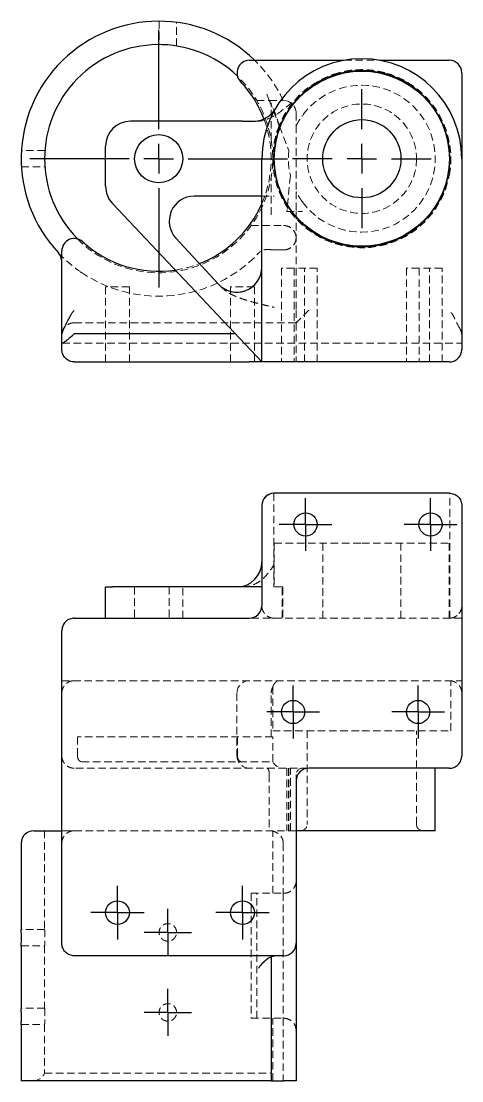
# Model space of a CAD drawing. Header units: millimetres. Extents: x 46 to 252, y 8 to 187.
# Drawn here: x 45.7 to 120.3, y 7.6 to 186.8 of the extents above; entities that cross this region are included whole.
import ezdxf

# ---------------------------------------------------------------- set-up
doc = ezdxf.new("R2010")
doc.units = ezdxf.units.MM
doc.linetypes.add('HIDDEN', pattern=[1.905, 1.27, -0.635])
doc.layers.add('10', color=7, linetype='Continuous')

# ---------------------------------------------------------------- blocks, each defined once
blk = doc.blocks.new('SW_CENTERMARKSYMBOL_0')
at = {"layer": '10', "color": 0}
for p, q in [((0, 2.5), (0, 3.98)), ((0, 0), (0, 2.5)), ((-2.5, 0), (-3.98, 0)), ((0, 0), (-2.5, 0)), ((0, 0), (0, -2.5)), ((0, 0), (2.5, 0)), ((2.5, 0), (3.98, 0)), ((0, -2.5), (0, -3.98))]:
    blk.add_line(p, q, dxfattribs=at)
blk = doc.blocks.new('SW_CENTERMARKSYMBOL_1')
at = {"layer": '10', "color": 0}
for p, q in [((0, 2.5), (0, 3.98)), ((0, 0), (0, 2.5)), ((-2.5, 0), (-3.98, 0)), ((0, 0), (-2.5, 0)), ((0, 0), (0, -2.5)), ((0, 0), (2.5, 0)), ((2.5, 0), (3.98, 0)), ((0, -2.5), (0, -3.98))]:
    blk.add_line(p, q, dxfattribs=at)
blk = doc.blocks.new('SW_CENTERMARKSYMBOL_2')
at = {"layer": '10', "color": 0}
for p, q in [((0, 2.5), (0, 4.46)), ((0, 0), (0, 2.5)), ((-2.5, 0), (-4.46, 0)), ((0, 0), (-2.5, 0)), ((0, 0), (0, -2.5)), ((0, 0), (2.5, 0)), ((2.5, 0), (4.46, 0)), ((0, -2.5), (0, -4.46))]:
    blk.add_line(p, q, dxfattribs=at)
blk = doc.blocks.new('SW_CENTERMARKSYMBOL_3')
at = {"layer": '10', "color": 0}
for p, q in [((0, 2.5), (0, 4.46)), ((0, 0), (0, 2.5)), ((-2.5, 0), (-4.46, 0)), ((0, 0), (-2.5, 0)), ((0, 0), (0, -2.5)), ((0, 0), (2.5, 0)), ((2.5, 0), (4.46, 0)), ((0, -2.5), (0, -4.46))]:
    blk.add_line(p, q, dxfattribs=at)
blk = doc.blocks.new('SW_CENTERMARKSYMBOL_4')
at = {"layer": '10', "color": 0}
for p, q in [((0, 2.5), (0, 4.46)), ((0, 0), (0, 2.5)), ((-2.5, 0), (-4.46, 0)), ((0, 0), (-2.5, 0)), ((0, 0), (0, -2.5)), ((0, 0), (2.5, 0)), ((2.5, 0), (4.46, 0)), ((0, -2.5), (0, -4.46))]:
    blk.add_line(p, q, dxfattribs=at)
blk = doc.blocks.new('SW_CENTERMARKSYMBOL_5')
at = {"layer": '10', "color": 0}
for p, q in [((0, 2.5), (0, 4.46)), ((0, 0), (0, 2.5)), ((-2.5, 0), (-4.46, 0)), ((0, 0), (-2.5, 0)), ((0, 0), (0, -2.5)), ((0, 0), (2.5, 0)), ((2.5, 0), (4.46, 0)), ((0, -2.5), (0, -4.46))]:
    blk.add_line(p, q, dxfattribs=at)
blk = doc.blocks.new('SW_CENTERMARKSYMBOL_6')
at = {"layer": '10', "color": 0}
for p, q in [((0, 2.5), (0, 4.51)), ((0, 0), (0, 2.5)), ((-2.5, 0), (-4.51, 0)), ((0, 0), (-2.5, 0)), ((0, 0), (0, -2.5)), ((0, 0), (2.5, 0)), ((2.5, 0), (4.51, 0)), ((0, -2.5), (0, -4.51))]:
    blk.add_line(p, q, dxfattribs=at)
blk = doc.blocks.new('SW_CENTERMARKSYMBOL_7')
at = {"layer": '10', "color": 0}
for p, q in [((0, 2.5), (0, 4.51)), ((0, 0), (0, 2.5)), ((-2.5, 0), (-4.51, 0)), ((0, 0), (-2.5, 0)), ((0, 0), (0, -2.5)), ((0, 0), (2.5, 0)), ((2.5, 0), (4.51, 0)), ((0, -2.5), (0, -4.51))]:
    blk.add_line(p, q, dxfattribs=at)
blk = doc.blocks.new('SW_CENTERMARKSYMBOL_8')
at = {"layer": '10', "color": 0}
for p, q in [((0, 5), (0, 11.75)), ((0, 0), (0, 2.5)), ((-5, 0), (-11.75, 0)), ((0, 0), (-2.5, 0)), ((0, 0), (0, -2.5)), ((0, 0), (2.5, 0)), ((5, 0), (11.75, 0)), ((0, -5), (0, -11.75))]:
    blk.add_line(p, q, dxfattribs=at)
blk = doc.blocks.new('SW_CENTERMARKSYMBOL_9')
at = {"layer": '10', "color": 0}
for p, q in [((0, 5), (0, 21.79)), ((0, 0), (0, 2.5)), ((-5, 0), (-21.79, 0)), ((0, 0), (-2.5, 0)), ((0, 0), (0, -2.5)), ((0, 0), (2.5, 0)), ((5, 0), (21.79, 0)), ((0, -5), (0, -21.79))]:
    blk.add_line(p, q, dxfattribs=at)

msp = doc.modelspace()

# ---------------------------------------------------------------- linework, layer by layer
at = {"color": 7, "linetype": 'Continuous', "lineweight": 25}
for p, q in [((69.06, 186.8), (69.06, 186.8)), ((84.35, 180.2), (100.37, 180.2)), ((106.32, 180.2), (118.14, 180.2)), ((120.26, 178.08), (120.26, 163.55)), ((83.18, 169.89), (64.24, 169.89)), ((89.98, 169.89), (89.86, 169.89)), ((45.78, 164.92), (45.74, 164.92)), ((60.01, 158.89), (60.01, 165.66)), ((45.74, 162.18), (45.78, 162.18)), ((86.43, 129.2), (86.43, 161.78)), ((120.26, 161.78), (120.26, 131.31)), ((86.43, 129.2), (61.16, 155.99)), ((82.21, 157.21), (75, 157.21)), ((86.43, 157.21), (82.21, 157.21)), ((89.98, 157.21), (89.86, 157.21)), ((71.91, 150.1), (79.11, 142.35)), ((52.61, 133.69), (52.61, 147.95)), ((52.61, 132.37), (52.61, 133.69)), ((81.95, 133.95), (54.72, 133.95)), ((52.61, 131.31), (52.61, 132.37)), ((52.61, 132.37), (52.68, 132.37)), ((54.72, 129.2), (84.32, 129.2)), ((86.43, 129.2), (84.32, 129.2)), ((88.55, 129.2), (86.43, 129.2)), ((118.14, 129.2), (88.55, 129.2)), ((118.14, 107), (88.55, 107)), ((86.43, 104.89), (86.43, 91.14)), ((120.26, 104.89), (120.26, 62.6)), ((60.01, 85.86), (60.01, 91.14)), ((60.01, 91.14), (61.16, 91.14)), ((86.43, 91.14), (61.16, 91.14)), ((86.43, 91.14), (86.43, 87.97)), ((54.72, 85.86), (84.32, 85.86)), ((52.61, 30.89), (52.61, 83.75)), ((118.14, 60.49), (94.36, 60.49)), ((115.77, 49.92), (115.77, 60.49)), ((92.25, 58.38), (92.25, 30.89)), ((47.85, 49.92), (52.61, 49.92)), ((115.77, 49.92), (92.25, 49.92)), ((45.74, 47.81), (45.74, 33.2)), ((45.74, 30.49), (45.74, 19.88)), ((92.25, 30.84), (92.25, 16.15)), ((90.13, 28.78), (54.72, 28.78)), ((88.02, 28.59), (88.02, 7.64)), ((45.74, 17.17), (45.74, 7.64)), ((92.25, 16.1), (92.25, 7.64)), ((85.88, 7.64), (45.74, 7.64)), ((88.02, 7.64), (85.88, 7.64)), ((88.02, 7.64), (90.13, 7.64)), ((92.25, 7.64), (90.13, 7.64))]:
    msp.add_line(p, q, dxfattribs=at)
at = {"color": 7, "linetype": 'HIDDEN', "lineweight": 18}
for p, q in [((69.06, 186.8), (69.06, 182.84)), ((72.02, 182.6), (72.02, 186.61)), ((100.37, 180.2), (106.32, 180.2)), ((87.29, 174.45), (87.7, 173.4)), ((85.58, 173.4), (87.7, 173.4)), ((87.7, 173.4), (90.13, 173.4)), ((87.7, 173.4), (89.41, 169.04)), ((92.25, 171.28), (92.25, 169.12)), ((89.41, 169.04), (91.01, 164.96)), ((92.25, 169.12), (92.25, 157.97)), ((49.75, 164.92), (45.78, 164.92)), ((45.78, 162.18), (49.75, 162.18)), ((91.27, 160.65), (90.66, 154.6)), ((92.25, 157.97), (92.25, 154.6)), ((86.43, 157.21), (88.55, 157.21)), ((90.66, 154.6), (93.3, 154.6)), ((92.25, 154.6), (92.25, 137.92)), ((84.63, 152.26), (90.13, 152.26)), ((90.13, 148.13), (89.14, 148.13)), ((91.88, 145.05), (89.76, 145.05)), ((89.76, 145.05), (89.76, 129.2)), ((95.79, 145.05), (91.88, 145.05)), ((91.88, 145.05), (91.88, 129.2)), ((93.67, 129.2), (93.67, 145.05)), ((95.79, 129.2), (95.79, 145.05)), ((113.02, 145.05), (110.9, 145.05)), ((110.9, 145.05), (110.9, 129.2)), ((116.93, 145.05), (113.02, 145.05)), ((113.02, 145.05), (113.02, 129.2)), ((114.82, 129.2), (114.82, 145.05)), ((116.93, 129.2), (116.93, 145.05)), ((64.03, 141.88), (60.01, 141.88)), ((60.01, 141.88), (60.01, 129.2)), ((64.03, 129.2), (64.03, 141.88)), ((85.17, 141.88), (81.15, 141.88)), ((81.15, 141.88), (81.15, 129.2)), ((85.17, 129.2), (85.17, 141.88)), ((92.25, 137.92), (92.25, 135.8)), ((54.72, 135.8), (92.25, 135.8)), ((92.25, 135.8), (92.25, 129.2)), ((52.68, 132.37), (120.26, 132.37)), ((88.44, 107), (88.55, 107)), ((88.44, 107), (88.44, 91.14)), ((118.25, 85.86), (118.25, 107)), ((88.55, 98.54), (103.35, 98.54)), ((88.55, 98.54), (88.55, 91.14)), ((96.74, 98.54), (96.74, 85.86)), ((103.35, 98.54), (118.14, 98.54)), ((109.95, 85.86), (109.95, 98.54)), ((118.14, 85.86), (118.14, 98.54)), ((64.92, 91.14), (64.92, 85.86)), ((70.77, 91.14), (70.77, 85.86)), ((73.06, 85.86), (73.06, 91.14)), ((89.86, 91.14), (88.44, 91.14)), ((89.86, 85.86), (89.86, 91.14)), ((89.98, 91.14), (89.86, 91.14)), ((89.98, 91.14), (89.98, 85.86)), ((120.24, 85.86), (84.32, 85.86)), ((52.63, 75.29), (120.24, 75.29)), ((118.41, 66.83), (118.41, 75.28)), ((88.28, 74.2), (88.28, 66.83)), ((82.23, 73.18), (82.23, 62.6)), ((88.02, 65.78), (88.02, 73.18)), ((88.28, 66.83), (103.35, 66.83)), ((94.1, 66.83), (94.1, 50.98)), ((103.35, 66.83), (118.41, 66.83)), ((112.6, 50.98), (112.6, 66.83)), ((55.27, 65.78), (55.27, 62.6)), ((88.28, 65.78), (55.27, 65.78)), ((82.31, 62.6), (82.31, 65.78)), ((88.28, 61.58), (88.28, 65.78)), ((55.97, 61.58), (88.28, 61.58)), ((94.36, 60.49), (54.72, 60.49)), ((87.7, 59.43), (87.7, 49.92)), ((90.66, 60.49), (90.66, 49.92)), ((90.93, 60.49), (90.93, 49.92)), ((91.01, 60.49), (91.01, 49.92)), ((91.27, 49.92), (91.27, 60.49)), ((92.25, 59.43), (92.25, 58.38)), ((49.7, 49.92), (49.7, 33.2)), ((52.61, 49.92), (53.58, 49.92)), ((54.72, 49.92), (53.58, 49.92)), ((54.72, 49.92), (92.25, 49.92)), ((88.28, 39.35), (88.28, 49.92)), ((90.06, 47.81), (90.06, 39.35)), ((84.63, 39.35), (84.63, 18.21)), ((84.63, 39.35), (90.13, 39.35)), ((85.58, 18.21), (85.58, 39.35)), ((90.06, 39.35), (90.06, 18.21)), ((49.7, 33.22), (45.74, 33.22)), ((45.74, 30.47), (49.7, 30.47)), ((49.7, 30.49), (49.7, 19.88)), ((92.25, 30.89), (92.25, 30.84)), ((49.7, 19.9), (45.74, 19.9)), ((84.63, 18.21), (90.13, 18.21)), ((88.28, 7.64), (88.28, 18.21)), ((90.06, 18.21), (90.06, 7.64)), ((45.74, 17.15), (49.7, 17.15)), ((49.7, 17.17), (49.7, 8.95)), ((49.7, 8.95), (88.02, 8.95))]:
    msp.add_line(p, q, dxfattribs=at)
at = {"color": 7, "linetype": 'HIDDEN', "lineweight": 18, "flags": 128}
msp.add_lwpolyline([(92.25, 150.24), (92.21, 149.83), (92.11, 149.48)], dxfattribs=at)
at = {"color": 7, "linetype": 'Continuous', "lineweight": 25}
for centre, radius in [((103.35, 163.55), 14.8), ((103.35, 163.55), 6.61), ((68.99, 163.55), 4.07), ((93.83, 101.71), 1.96), ((114.97, 101.71), 1.96), ((91.72, 70), 1.96), ((112.86, 70), 1.96), ((62.02, 36.07), 2.01), ((83.16, 36.07), 2.01)]:
    msp.add_circle(centre, radius, dxfattribs=at)
at = {"color": 7, "linetype": 'HIDDEN', "lineweight": 18}
msp.add_circle((103.35, 163.55), 9.25, dxfattribs=at)
at = {"color": 7, "linetype": 'Continuous', "lineweight": 25}
for centre, radius, start, end in [((68.99, 163.55), 23.25, 45.7178, 223.1834), ((68.99, 163.55), 19.29, 46.3366, 224.6418), ((84.35, 178.08), 2.11, 90, 223.4325), ((103.35, 163.55), 16.91, 0, 180), ((118.14, 178.08), 2.11, 0, 90), ((103.35, 163.55), 14.9, 0, 180), ((68.99, 163.55), 19.03, 20.7195, 43.4325), ((64.24, 165.66), 4.23, 90, 180), ((103.35, 163.55), 14.9, 180, 186.8279), ((103.35, 163.55), 14.9, 353.1721, 0), ((103.35, 163.55), 14.9, 186.8279, 353.1721), ((64.24, 158.89), 4.23, 180, 223.3317), ((75, 152.98), 4.23, 90, 222.93), ((68.99, 163.55), 19.03, 291.2511, 336.4435), ((54.72, 147.95), 2.11, 47.5458, 180), ((68.99, 163.55), 19.03, 227.5458, 278.4257), ((50.5, 146.19), 2.11, 0, 43.1834), ((82.21, 145.23), 4.23, 222.93, 0), ((54.72, 133.69), 2.11, 150, 172.8192), ((88.55, 104.89), 2.11, 90, 180), ((88.55, 104.89), 2.11, 92.866, 180), ((82.21, 95.37), 4.23, 270, 0), ((84.32, 87.97), 2.11, 270, 0), ((94.36, 58.38), 2.11, 90, 180), ((47.85, 47.81), 2.11, 90, 180), ((90.13, 30.89), 2.11, 270, 0)]:
    msp.add_arc(centre, radius, start, end, dxfattribs=at)
at = {"color": 7, "linetype": 'HIDDEN', "lineweight": 18}
for centre, radius, start, end in [((68.99, 163.55), 23.25, 25.0512, 45.7178), ((68.99, 163.55), 19.29, 224.6418, 46.3366), ((103.35, 163.55), 15.06, 105.2228, 158.0841), ((103.35, 163.55), 15.06, 10.7482, 74.7772), ((103.35, 163.55), 12.42, 216.0493, 143.9507), ((68.99, 163.55), 21.14, 15.0427, 27.7602), ((90.13, 171.28), 2.11, 0, 90), ((68.99, 163.55), 19.03, 336.4435, 20.7195), ((103.35, 163.55), 12.42, 173.4786, 193.4904), ((103.35, 163.55), 15.06, 201.9159, 349.2518), ((68.99, 163.55), 23.25, 235.7711, 316.553), ((68.99, 163.55), 19.03, 278.4257, 291.2511), ((118.14, 133.69), 2.11, 7.1808, 30), ((118.14, 87.97), 2.11, 320.4895, 0), ((84.35, 73.18), 2.11, 90, 180), ((90.13, 73.18), 2.11, 150.9591, 180), ((84.35, 62.6), 2.11, 180, 270), ((90.13, 62.6), 2.11, 208.955, 270), ((93.3, 59.43), 1.06, 90, 180), ((93.04, 50.98), 1.06, 270, 0), ((113.65, 50.98), 1.06, 180, 270), ((47.75, 9.75), 2.11, 270, 337.6684)]:
    msp.add_arc(centre, radius, start, end, dxfattribs=at)
for points, knots in [([(107.3, 178.08), (106.65, 178.26), (106, 178.39), (104.68, 178.57), (104.02, 178.61), (102.68, 178.61), (102.01, 178.57), (100.69, 178.39), (100.04, 178.26), (99.39, 178.08)], [0, 0, 0, 0, 0.25, 0.25, 0.5, 0.5, 0.75, 0.75, 1, 1, 1, 1]), ([(85.46, 169.89), (85.81, 169.89), (86.16, 169.93), (86.85, 170.07), (87.2, 170.18), (88.18, 170.57), (88.78, 170.94), (89.94, 171.76), (90.48, 172.2), (91.31, 172.87), (91.59, 173.09), (92, 173.42), (92.14, 173.52), (92.35, 173.69), (92.42, 173.74), (92.56, 173.85), (92.63, 173.91), (92.69, 173.97)], [0, 0, 0, 0, 0.125, 0.125, 0.25, 0.25, 0.5, 0.5, 0.75, 0.75, 0.875, 0.875, 0.9375, 0.9375, 0.96875, 0.96875, 1, 1, 1, 1]), ([(88.02, 166.73), (88.02, 167.23), (88.02, 167.74), (88.02, 168.77), (88.02, 169.29), (88.02, 170.33), (88.02, 170.86), (88.02, 171.93), (88.02, 172.47), (88.02, 173)], [0, 0, 0, 0, 0.25, 0.25, 0.5, 0.5, 0.75, 0.75, 1, 1, 1, 1]), ([(92.25, 169.12), (92.25, 169.12), (92.26, 169.16), (92.31, 169.25), (92.35, 169.32), (92.42, 169.46), (92.46, 169.54), (92.55, 169.69), (92.6, 169.77), (92.74, 170.02), (92.85, 170.19), (93.07, 170.52), (93.18, 170.69), (93.3, 170.86)], [0, 0, 0, 0, 0.125, 0.125, 0.25, 0.25, 0.375, 0.375, 0.5, 0.5, 0.75, 0.75, 1, 1, 1, 1]), ([(89.37, 169.17), (89.19, 168.71), (89.03, 168.26), (88.76, 167.34), (88.65, 166.87), (88.47, 165.95), (88.4, 165.48), (88.31, 164.54), (88.28, 164.06), (88.28, 163.31), (88.29, 163.06), (88.31, 162.57), (88.33, 162.33), (88.4, 161.62), (88.47, 161.16), (88.65, 160.23), (88.76, 159.77), (89.03, 158.84), (89.19, 158.39), (89.37, 157.93)], [0, 0, 0, 0, 0.125, 0.125, 0.25, 0.25, 0.375, 0.375, 0.5, 0.5, 0.5625, 0.5625, 0.625, 0.625, 0.75, 0.75, 0.875, 0.875, 1, 1, 1, 1]), ([(118.14, 160.74), (118.23, 161.21), (118.3, 161.67), (118.39, 162.61), (118.41, 163.07), (118.41, 164.01), (118.39, 164.48), (118.3, 165.42), (118.23, 165.89), (118.14, 166.36)], [0, 0, 0, 0, 0.25, 0.25, 0.5, 0.5, 0.75, 0.75, 1, 1, 1, 1]), ([(88.02, 154.09), (88.02, 154.64), (88.02, 155.17), (88.02, 156.23), (88.02, 156.76), (88.02, 157.8), (88.02, 158.33), (88.02, 159.36), (88.02, 159.87), (88.02, 160.37)], [0, 0, 0, 0, 0.25, 0.25, 0.5, 0.5, 0.75, 0.75, 1, 1, 1, 1]), ([(93.3, 156.24), (93.18, 156.41), (93.07, 156.57), (92.85, 156.91), (92.74, 157.08), (92.55, 157.41), (92.46, 157.57), (92.35, 157.78), (92.31, 157.84), (92.26, 157.94), (92.25, 157.97), (92.25, 157.97)], [0, 0, 0, 0, 0.25, 0.25, 0.5, 0.5, 0.75, 0.75, 0.875, 0.875, 1, 1, 1, 1]), ([(90.13, 152.26), (90.38, 152.26), (90.65, 152.21), (91.17, 152), (91.42, 151.84), (91.83, 151.43), (92, 151.18), (92.2, 150.66), (92.25, 150.39), (92.25, 150.14)], [0, 0, 0, 0, 0.25, 0.25, 0.5, 0.5, 0.75, 0.75, 1, 1, 1, 1]), ([(92.25, 150.14), (92.23, 149.9), (92.18, 149.64), (91.96, 149.14), (91.8, 148.91), (91.39, 148.52), (91.14, 148.37), (90.64, 148.17), (90.38, 148.13), (90.13, 148.13)], [0, 0, 0, 0, 0.25, 0.25, 0.5, 0.5, 0.75, 0.75, 1, 1, 1, 1]), ([(52.04, 147.64), (52.04, 147.64), (52.07, 147.6), (52.2, 147.46), (52.29, 147.37), (52.52, 147.13), (52.66, 147), (52.96, 146.7), (53.13, 146.54), (53.49, 146.21), (53.68, 146.04), (54.09, 145.7), (54.3, 145.52), (54.96, 145), (55.42, 144.66), (55.91, 144.32)], [0, 0, 0, 0, 0.125, 0.125, 0.25, 0.25, 0.375, 0.375, 0.5, 0.5, 0.625, 0.625, 0.75, 0.75, 1, 1, 1, 1]), ([(88.02, 148.13), (87.79, 148.2), (87.57, 148.22), (87.16, 148.21), (86.96, 148.18), (86.6, 148.07), (86.43, 147.99), (86.13, 147.8), (86, 147.68), (85.88, 147.56)], [0, 0, 0, 0, 0.25, 0.25, 0.5, 0.5, 0.75, 0.75, 1, 1, 1, 1]), ([(79.47, 141.96), (79.52, 141.92), (79.61, 141.82), (79.76, 141.68), (79.91, 141.54), (80.07, 141.41), (80.24, 141.28), (80.52, 141.08), (80.93, 140.81), (81.47, 140.52), (82.04, 140.26), (82.8, 139.96), (83.78, 139.63), (84.96, 139.3), (86.15, 138.99), (87.35, 138.7), (88.15, 138.51), (88.55, 138.42)], [0, 0, 0, 0, 0.020345, 0.040913, 0.061729, 0.082819, 0.104209, 0.125923, 0.186957, 0.252022, 0.312018, 0.377193, 0.501671, 0.626114, 0.75066, 0.875299, 1, 1, 1, 1]), ([(85.49, 142.59), (85.4, 142.47), (85.16, 142.17), (84.71, 141.81), (84.09, 141.4), (83.4, 141.1), (82.66, 140.94), (82.06, 140.94), (81.54, 141.01), (81.03, 141.14), (80.45, 141.36), (80.11, 141.57), (79.92, 141.67)], [0, 0, 0, 0, 0.072768, 0.180652, 0.272798, 0.424466, 0.539627, 0.637995, 0.706713, 0.790389, 0.888344, 1, 1, 1, 1]), ([(94.36, 137.92), (94.11, 137.67), (93.84, 137.4), (93.32, 136.88), (93.07, 136.63), (92.66, 136.22), (92.5, 136.05), (92.29, 135.85), (92.25, 135.8), (92.25, 135.8)], [0, 0, 0, 0, 0.25, 0.25, 0.5, 0.5, 0.75, 0.75, 1, 1, 1, 1]), ([(119.98, 134.75), (119.97, 134.76), (119.95, 134.8), (119.91, 134.86), (119.84, 134.98), (119.72, 135.21), (119.47, 135.69), (119.21, 136.24), (118.93, 136.79), (118.73, 137.14), (118.57, 137.4), (118.43, 137.59), (118.3, 137.75), (118.2, 137.86), (118.14, 137.92)], [0, 0, 0, 0, 0.015614, 0.031226, 0.062445, 0.124874, 0.249738, 0.499525, 0.624298, 0.748844, 0.831906, 0.873567, 0.940301, 1, 1, 1, 1]), ([(52.62, 133.93), (52.63, 133.98), (52.65, 134.1), (52.69, 134.28), (52.78, 134.54), (52.94, 134.85), (53.21, 135.18), (53.53, 135.45), (53.9, 135.65), (54.25, 135.76), (54.52, 135.8), (54.66, 135.8), (54.72, 135.8)], [0, 0, 0, 0, 0.064392, 0.158563, 0.240904, 0.424061, 0.573757, 0.714613, 0.828442, 0.919548, 0.960567, 1, 1, 1, 1]), ([(119.98, 134.75), (120, 134.71), (120.04, 134.63), (120.1, 134.51), (120.15, 134.38), (120.2, 134.21), (120.25, 133.98), (120.25, 133.8), (120.26, 133.69)], [0, 0, 0, 0, 0.10817, 0.225251, 0.351259, 0.486208, 0.69892, 1, 1, 1, 1]), ([(85.04, 91.53), (85.5, 91.73), (85.91, 91.98), (86.48, 92.42), (86.66, 92.57), (87, 92.89), (87.16, 93.06), (87.61, 93.56), (87.88, 93.92), (88.22, 94.46), (88.33, 94.64), (88.48, 94.91), (88.52, 95.01), (88.62, 95.19), (88.66, 95.28), (88.7, 95.37)], [0, 0, 0, 0, 0.25, 0.25, 0.375, 0.375, 0.5, 0.5, 0.75, 0.75, 0.875, 0.875, 0.9375, 0.9375, 1, 1, 1, 1]), ([(83.18, 91.14), (83.5, 91.14), (83.82, 91.18), (84.44, 91.31), (84.74, 91.4), (85.04, 91.53)], [0, 0, 0, 0, 0.5, 0.5, 1, 1, 1, 1]), ([(88.55, 85.86), (88.3, 85.86), (88.03, 85.9), (87.51, 86.11), (87.26, 86.27), (86.95, 86.58), (86.86, 86.7), (86.7, 86.94), (86.63, 87.07), (86.53, 87.33), (86.49, 87.46), (86.45, 87.72), (86.43, 87.85), (86.43, 87.97)], [0, 0, 0, 0, 0.25, 0.25, 0.5, 0.5, 0.625, 0.625, 0.75, 0.75, 0.875, 0.875, 1, 1, 1, 1]), ([(120.26, 87.97), (120.26, 87.93), (120.26, 87.86), (120.25, 87.75), (120.24, 87.67), (120.22, 87.54), (120.18, 87.39), (120.09, 87.12), (119.93, 86.82), (119.66, 86.48), (119.34, 86.21), (119.02, 86.04), (118.78, 85.95), (118.62, 85.91), (118.46, 85.88), (118.3, 85.86), (118.2, 85.86), (118.14, 85.86)], [0, 0, 0, 0, 0.048492, 0.090438, 0.12584, 0.154697, 0.239744, 0.314106, 0.479518, 0.61471, 0.741918, 0.844718, 0.879414, 0.911822, 0.94237, 0.971569, 1, 1, 1, 1]), ([(52.61, 73.18), (52.61, 73.22), (52.61, 73.29), (52.62, 73.39), (52.63, 73.48), (52.65, 73.61), (52.69, 73.76), (52.78, 74.03), (52.94, 74.33), (53.21, 74.67), (53.53, 74.94), (53.84, 75.11), (54.09, 75.19), (54.25, 75.24), (54.4, 75.27), (54.56, 75.29), (54.67, 75.29), (54.72, 75.29)], [0, 0, 0, 0, 0.0484915, 0.0904381, 0.1258398, 0.1546966, 0.2397435, 0.3141062, 0.4795176, 0.6147096, 0.7419181, 0.8447184, 0.8794143, 0.9118222, 0.9423703, 0.9715687, 1, 1, 1, 1]), ([(88.29, 74.2), (88.28, 74.2), (88.27, 74.17), (88.31, 74.29), (88.43, 74.59), (88.66, 74.97), (89.02, 75.24), (89.25, 75.27), (89.37, 75.29)], [0, 0, 0, 0, 0.007738, 0.168906, 0.330701, 0.664657, 0.831057, 1, 1, 1, 1]), ([(118.14, 75.29), (118.18, 75.29), (118.24, 75.29), (118.34, 75.28), (118.44, 75.27), (118.54, 75.25), (118.64, 75.23), (118.74, 75.21), (118.83, 75.18), (119.04, 75.1), (119.34, 74.94), (119.66, 74.67), (119.93, 74.33), (120.09, 74.03), (120.18, 73.76), (120.22, 73.58), (120.25, 73.38), (120.26, 73.25), (120.26, 73.18)], [0, 0, 0, 0, 0.017723, 0.035656, 0.053948, 0.072742, 0.092167, 0.112342, 0.133373, 0.155353, 0.25814, 0.385344, 0.520519, 0.685926, 0.760275, 0.845324, 0.90957, 1, 1, 1, 1]), ([(54.72, 60.49), (54.69, 60.49), (54.62, 60.49), (54.53, 60.5), (54.43, 60.51), (54.33, 60.53), (54.23, 60.55), (54.13, 60.57), (54.04, 60.6), (53.83, 60.68), (53.53, 60.84), (53.21, 61.11), (52.94, 61.45), (52.78, 61.75), (52.69, 62.02), (52.65, 62.2), (52.62, 62.4), (52.61, 62.53), (52.61, 62.6)], [0, 0, 0, 0, 0.017723, 0.035656, 0.053948, 0.072742, 0.092167, 0.112342, 0.133373, 0.155353, 0.25814, 0.385344, 0.520519, 0.685926, 0.760275, 0.845324, 0.90957, 1, 1, 1, 1]), ([(55.27, 62.6), (55.27, 62.47), (55.28, 62.34), (55.35, 62.1), (55.4, 61.99), (55.59, 61.7), (55.78, 61.58), (55.97, 61.58)], [0, 0, 0, 0, 0.25, 0.25, 0.5, 0.5, 1, 1, 1, 1]), ([(83, 61.58), (82.91, 61.58), (82.82, 61.61), (82.65, 61.72), (82.58, 61.79), (82.45, 61.98), (82.4, 62.1), (82.33, 62.34), (82.31, 62.47), (82.31, 62.6)], [0, 0, 0, 0, 0.25, 0.25, 0.5, 0.5, 0.75, 0.75, 1, 1, 1, 1]), ([(87.29, 60.49), (87.33, 60.49), (87.39, 60.47), (87.49, 60.37), (87.54, 60.28), (87.62, 60.08), (87.65, 59.95), (87.69, 59.69), (87.7, 59.56), (87.7, 59.43)], [0, 0, 0, 0, 0.25, 0.25, 0.5, 0.5, 0.75, 0.75, 1, 1, 1, 1]), ([(52.61, 47.81), (52.61, 47.85), (52.61, 47.92), (52.62, 48.03), (52.63, 48.11), (52.65, 48.24), (52.69, 48.39), (52.78, 48.66), (52.94, 48.96), (53.21, 49.3), (53.53, 49.57), (53.84, 49.74), (54.09, 49.83), (54.25, 49.87), (54.4, 49.9), (54.56, 49.92), (54.67, 49.92), (54.72, 49.92)], [0, 0, 0, 0, 0.0484915, 0.0904381, 0.1258398, 0.1546966, 0.2397435, 0.3141062, 0.4795176, 0.6147096, 0.7419181, 0.8447184, 0.8794143, 0.9118222, 0.9423703, 0.9715687, 1, 1, 1, 1]), ([(90.06, 47.81), (90.06, 47.95), (90.04, 48.1), (89.98, 48.38), (89.93, 48.52), (89.74, 48.92), (89.55, 49.16), (89.21, 49.44), (89.09, 49.52), (88.84, 49.67), (88.7, 49.73), (88.43, 49.82), (88.28, 49.86), (87.99, 49.91), (87.85, 49.92), (87.7, 49.92)], [0, 0, 0, 0, 0.125, 0.125, 0.25, 0.25, 0.5, 0.5, 0.625, 0.625, 0.75, 0.75, 0.875, 0.875, 1, 1, 1, 1]), ([(90.13, 39.35), (90.38, 39.35), (90.65, 39.4), (91.17, 39.6), (91.42, 39.76), (91.83, 40.18), (92, 40.43), (92.2, 40.95), (92.25, 41.22), (92.25, 41.46)], [0, 0, 0, 0, 0.25, 0.25, 0.5, 0.5, 0.75, 0.75, 1, 1, 1, 1]), ([(72.02, 32.73), (72.02, 32.63), (72.01, 32.54), (71.97, 32.35), (71.95, 32.25), (71.87, 32.08), (71.83, 31.99), (71.72, 31.83), (71.66, 31.75), (71.45, 31.55), (71.29, 31.44), (70.93, 31.29), (70.74, 31.25), (70.45, 31.25), (70.35, 31.26), (70.16, 31.3), (70.07, 31.33), (69.89, 31.4), (69.8, 31.45), (69.64, 31.55), (69.57, 31.61), (69.36, 31.82), (69.25, 31.99), (69.1, 32.34), (69.06, 32.54), (69.06, 32.83), (69.07, 32.93), (69.11, 33.12), (69.14, 33.21), (69.21, 33.39), (69.26, 33.48), (69.37, 33.64), (69.43, 33.71), (69.63, 33.92), (69.8, 34.03), (70.16, 34.17), (70.35, 34.21), (70.64, 34.21), (70.74, 34.2), (70.93, 34.16), (71.02, 34.14), (71.2, 34.06), (71.28, 34.02), (71.44, 33.91), (71.52, 33.85), (71.73, 33.64), (71.83, 33.48), (71.98, 33.12), (72.02, 32.93), (72.02, 32.73)], [0, 0, 0, 0, 0.03125, 0.03125, 0.0625, 0.0625, 0.09375, 0.09375, 0.125, 0.125, 0.1875, 0.1875, 0.25, 0.25, 0.28125, 0.28125, 0.3125, 0.3125, 0.34375, 0.34375, 0.375, 0.375, 0.4375, 0.4375, 0.5, 0.5, 0.53125, 0.53125, 0.5625, 0.5625, 0.59375, 0.59375, 0.625, 0.625, 0.6875, 0.6875, 0.75, 0.75, 0.78125, 0.78125, 0.8125, 0.8125, 0.84375, 0.84375, 0.875, 0.875, 0.9375, 0.9375, 1, 1, 1, 1]), ([(49.7, 33.2), (49.7, 33.21), (49.7, 33.23), (49.71, 33.1), (49.73, 32.83), (49.74, 32.45), (49.75, 32.1), (49.75, 31.74), (49.75, 31.38), (49.73, 30.97), (49.72, 30.66), (49.7, 30.49), (49.7, 30.49), (49.7, 30.49)], [0, 0, 0, 0, 0.036677, 0.143761, 0.250945, 0.358366, 0.465793, 0.500219, 0.607406, 0.714586, 0.821937, 0.9294, 1, 1, 1, 1]), ([(49.7, 19.88), (49.7, 19.89), (49.7, 19.91), (49.71, 19.78), (49.73, 19.52), (49.74, 19.13), (49.75, 18.78), (49.75, 18.42), (49.75, 18.06), (49.73, 17.65), (49.72, 17.34), (49.7, 17.17), (49.7, 17.17), (49.7, 17.17)], [0, 0, 0, 0, 0.036677, 0.143761, 0.250945, 0.358366, 0.465793, 0.500219, 0.607406, 0.714586, 0.821937, 0.9294, 1, 1, 1, 1]), ([(72.02, 19.2), (72.02, 19.1), (72.01, 19.01), (71.97, 18.82), (71.95, 18.72), (71.87, 18.55), (71.83, 18.46), (71.72, 18.3), (71.66, 18.22), (71.45, 18.02), (71.29, 17.91), (70.93, 17.76), (70.74, 17.72), (70.45, 17.72), (70.35, 17.73), (70.16, 17.77), (70.07, 17.8), (69.89, 17.87), (69.8, 17.92), (69.64, 18.02), (69.57, 18.08), (69.36, 18.29), (69.25, 18.46), (69.1, 18.81), (69.06, 19.01), (69.06, 19.3), (69.07, 19.4), (69.11, 19.59), (69.14, 19.68), (69.21, 19.86), (69.26, 19.95), (69.37, 20.11), (69.43, 20.18), (69.63, 20.39), (69.8, 20.5), (70.16, 20.64), (70.35, 20.68), (70.64, 20.68), (70.74, 20.67), (70.93, 20.63), (71.02, 20.61), (71.2, 20.53), (71.28, 20.49), (71.44, 20.38), (71.52, 20.32), (71.73, 20.11), (71.83, 19.95), (71.98, 19.59), (72.02, 19.4), (72.02, 19.2)], [0, 0, 0, 0, 0.03125, 0.03125, 0.0625, 0.0625, 0.09375, 0.09375, 0.125, 0.125, 0.1875, 0.1875, 0.25, 0.25, 0.28125, 0.28125, 0.3125, 0.3125, 0.34375, 0.34375, 0.375, 0.375, 0.4375, 0.4375, 0.5, 0.5, 0.53125, 0.53125, 0.5625, 0.5625, 0.59375, 0.59375, 0.625, 0.625, 0.6875, 0.6875, 0.75, 0.75, 0.78125, 0.78125, 0.8125, 0.8125, 0.84375, 0.84375, 0.875, 0.875, 0.9375, 0.9375, 1, 1, 1, 1]), ([(92.25, 16.15), (92.24, 16.39), (92.19, 16.66), (91.98, 17.16), (91.82, 17.41), (91.41, 17.81), (91.16, 17.97), (90.64, 18.17), (90.38, 18.21), (90.13, 18.21)], [0, 0, 0, 0, 0.25, 0.25, 0.5, 0.5, 0.75, 0.75, 1, 1, 1, 1])]:
    msp.add_open_spline(points, degree=3, knots=knots, dxfattribs=at)
at = {"color": 7, "linetype": 'Continuous', "lineweight": 25}
for points, knots in [([(85.04, 169.89), (85.5, 169.89), (85.91, 169.96), (86.48, 170.14), (86.66, 170.21), (87, 170.37), (87.16, 170.46), (87.61, 170.75), (87.88, 170.97), (88.22, 171.33), (88.33, 171.46), (88.48, 171.66), (88.52, 171.73), (88.62, 171.86), (88.66, 171.93), (88.7, 172.01)], [0, 0, 0, 0, 0.25, 0.25, 0.375, 0.375, 0.5, 0.5, 0.75, 0.75, 0.875, 0.875, 0.9375, 0.9375, 1, 1, 1, 1]), ([(83.18, 169.89), (83.5, 169.89), (83.82, 169.89), (84.44, 169.89), (84.74, 169.89), (85.04, 169.89)], [0, 0, 0, 0, 0.5, 0.5, 1, 1, 1, 1]), ([(86.43, 161.78), (86.43, 162.27), (86.43, 162.77), (86.43, 163.26), (86.43, 163.36), (86.43, 163.45), (86.43, 163.55)], [0, 0, 0, 0, 0.00140283, 0.00140283, 0.00140283, 0.001676307, 0.001676307, 0.001676307, 0.001676307]), ([(52.89, 134.75), (52.9, 134.76), (52.92, 134.8), (52.96, 134.86), (53.02, 134.98), (53.15, 135.21), (53.39, 135.69), (53.66, 136.24), (53.94, 136.79), (54.14, 137.14), (54.3, 137.4), (54.44, 137.59), (54.57, 137.75), (54.67, 137.86), (54.72, 137.92)], [0, 0, 0, 0, 0.015614, 0.031226, 0.062445, 0.124874, 0.249738, 0.499525, 0.624298, 0.748844, 0.831906, 0.873567, 0.940301, 1, 1, 1, 1]), ([(52.68, 132.37), (52.71, 132.37), (52.76, 132.38), (52.87, 132.44), (52.94, 132.49), (53.09, 132.59), (53.17, 132.65), (53.34, 132.78), (53.43, 132.86), (53.62, 133.01), (53.71, 133.09), (53.91, 133.25), (54.01, 133.34), (54.21, 133.51), (54.31, 133.6), (54.52, 133.77), (54.62, 133.86), (54.72, 133.95)], [0, 0, 0, 0, 0.125, 0.125, 0.25, 0.25, 0.375, 0.375, 0.5, 0.5, 0.625, 0.625, 0.75, 0.75, 0.875, 0.875, 1, 1, 1, 1]), ([(54.72, 129.2), (54.47, 129.2), (54.21, 129.24), (53.68, 129.45), (53.43, 129.61), (53.02, 130.02), (52.86, 130.27), (52.65, 130.79), (52.61, 131.06), (52.61, 131.31)], [0, 0, 0, 0, 0.25, 0.25, 0.5, 0.5, 0.75, 0.75, 1, 1, 1, 1]), ([(118.14, 129.2), (118.39, 129.2), (118.66, 129.24), (119.18, 129.45), (119.43, 129.61), (119.85, 130.02), (120.01, 130.27), (120.21, 130.79), (120.26, 131.06), (120.26, 131.31)], [0, 0, 0, 0, 0.25, 0.25, 0.5, 0.5, 0.75, 0.75, 1, 1, 1, 1]), ([(118.14, 107), (118.39, 107), (118.66, 106.95), (119.18, 106.75), (119.43, 106.59), (119.85, 106.17), (120.01, 105.92), (120.21, 105.4), (120.26, 105.14), (120.26, 104.89)], [0, 0, 0, 0, 0.25, 0.25, 0.5, 0.5, 0.75, 0.75, 1, 1, 1, 1]), ([(54.72, 85.86), (54.47, 85.86), (54.21, 85.81), (53.68, 85.61), (53.43, 85.45), (53.02, 85.03), (52.86, 84.78), (52.65, 84.26), (52.61, 83.99), (52.61, 83.75)], [0, 0, 0, 0, 0.25, 0.25, 0.5, 0.5, 0.75, 0.75, 1, 1, 1, 1]), ([(118.14, 60.49), (118.39, 60.49), (118.66, 60.54), (119.18, 60.74), (119.43, 60.9), (119.85, 61.32), (120.01, 61.57), (120.21, 62.09), (120.26, 62.36), (120.26, 62.6)], [0, 0, 0, 0, 0.25, 0.25, 0.5, 0.5, 0.75, 0.75, 1, 1, 1, 1]), ([(45.74, 30.49), (45.74, 30.48), (45.74, 30.47), (45.75, 30.59), (45.76, 30.86), (45.77, 31.24), (45.78, 31.59), (45.78, 31.95), (45.78, 32.31), (45.76, 32.72), (45.75, 33.03), (45.74, 33.2), (45.74, 33.2), (45.74, 33.2)], [0, 0, 0, 0, 0.036802, 0.143976, 0.251219, 0.358625, 0.466035, 0.500218, 0.607463, 0.714703, 0.82206, 0.929495, 1, 1, 1, 1]), ([(54.72, 28.78), (54.47, 28.78), (54.21, 28.83), (53.68, 29.03), (53.43, 29.19), (53.02, 29.61), (52.86, 29.86), (52.65, 30.38), (52.61, 30.64), (52.61, 30.89)], [0, 0, 0, 0, 0.25, 0.25, 0.5, 0.5, 0.75, 0.75, 1, 1, 1, 1]), ([(88.02, 28.59), (87.79, 28.49), (87.57, 28.36), (87.16, 28.07), (86.96, 27.91), (86.6, 27.57), (86.43, 27.39), (86.13, 27.03), (86, 26.85), (85.88, 26.67)], [0, 0, 0, 0, 0.25, 0.25, 0.5, 0.5, 0.75, 0.75, 1, 1, 1, 1]), ([(45.74, 17.17), (45.74, 17.17), (45.74, 17.15), (45.75, 17.27), (45.76, 17.54), (45.77, 17.92), (45.78, 18.28), (45.78, 18.63), (45.78, 18.99), (45.76, 19.4), (45.75, 19.71), (45.74, 19.88), (45.74, 19.88), (45.74, 19.88)], [0, 0, 0, 0, 0.036802, 0.143976, 0.251219, 0.358625, 0.466035, 0.500218, 0.607463, 0.714703, 0.82206, 0.929495, 1, 1, 1, 1])]:
    msp.add_open_spline(points, degree=3, knots=knots, dxfattribs=at)
for points in [[(120.26, 163.55), (120.26, 162.96), (120.26, 162.37), (120.26, 161.78)], [(52.61, 133.69), (52.61, 133.78), (52.61, 133.86), (52.63, 133.95)], [(89.14, 28.78), (88.75, 28.78), (88.38, 28.72), (88.02, 28.59)], [(92.25, 16.1), (92.25, 16.11), (92.25, 16.13), (92.25, 16.15)]]:
    msp.add_open_spline(points, degree=3, dxfattribs=at)
at = {"color": 7, "linetype": 'HIDDEN', "lineweight": 18}
msp.add_open_spline([(89.14, 148.13), (88.75, 148.13), (88.38, 148.13), (88.02, 148.13)], degree=3, dxfattribs=at)

# ---------------------------------------------------------------- block references
at = {"layer": '10'}
for name, p in [('SW_CENTERMARKSYMBOL_9', (68.99, 163.55)), ('SW_CENTERMARKSYMBOL_8', (103.35, 163.55)), ('SW_CENTERMARKSYMBOL_2', (93.83, 101.71)), ('SW_CENTERMARKSYMBOL_5', (114.97, 101.71)), ('SW_CENTERMARKSYMBOL_4', (91.72, 70)), ('SW_CENTERMARKSYMBOL_3', (112.86, 70)), ('SW_CENTERMARKSYMBOL_7', (62.02, 36.07)), ('SW_CENTERMARKSYMBOL_6', (83.16, 36.07)), ('SW_CENTERMARKSYMBOL_0', (70.54, 32.73)), ('SW_CENTERMARKSYMBOL_1', (70.54, 19.2))]:
    msp.add_blockref(name, p, dxfattribs=at)

doc.saveas('drawing.dxf')
